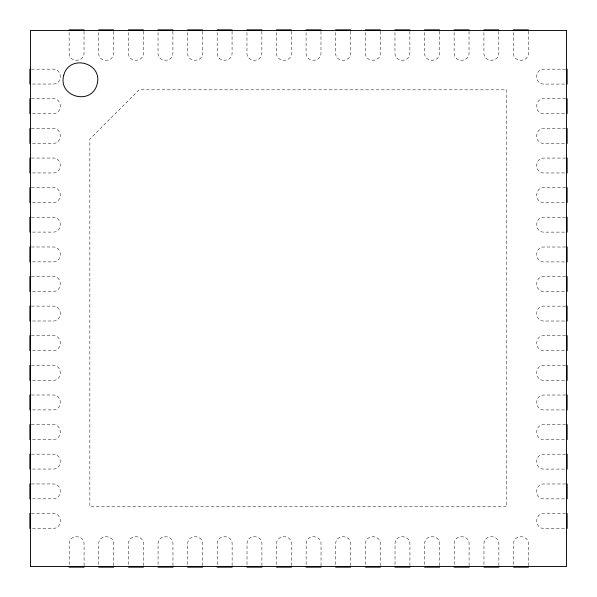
<?xml version="1.0" encoding="UTF-8"?>
<svg xmlns="http://www.w3.org/2000/svg" width="597" height="597" viewBox="0 0 597 597"><rect width="100%" height="100%" fill="white"/><g stroke="black" fill="none" stroke-linecap="round" stroke-linejoin="round"><path stroke-width="0.45" stroke-dasharray="2.98 2.24" d="M31.372 69.155L53.096 69.155C62.663 68.789 62.663 84.408 53.096 84.043L31.372 84.043M565.628 69.177L543.904 69.177C534.337 68.819 534.337 84.431 543.904 84.073L565.628 84.073M31.372 98.706L53.096 98.706C62.663 98.348 62.663 113.96 53.096 113.602L31.372 113.602M565.628 98.736L543.904 98.736C534.337 98.371 534.337 113.99 543.904 113.624L565.628 113.624M31.372 128.489L53.096 128.489C62.663 128.131 62.663 143.743 53.096 143.377L31.372 143.377M565.628 128.519L543.904 128.519C534.337 128.154 534.337 143.765 543.904 143.407L565.628 143.407M31.372 158.041L53.096 158.041C62.663 157.683 62.663 173.294 53.096 172.936L31.372 172.936M565.628 158.071L543.904 158.071C534.337 157.705 534.337 173.324 543.904 172.958L565.628 172.958M31.372 187.652L53.096 187.652C62.663 187.294 62.663 202.905 53.096 202.547L31.372 202.547M565.628 187.682L543.904 187.682C534.337 187.316 534.337 202.935 543.904 202.57L565.628 202.57M31.372 217.211L53.096 217.211C62.663 216.845 62.663 232.464 53.096 232.099L31.372 232.099M565.628 217.233L543.904 217.233C534.337 216.875 534.337 232.487 543.904 232.129L565.628 232.129M31.372 246.986L53.096 246.986C62.663 246.628 62.663 262.24 53.096 261.882L31.372 261.882M565.628 247.016L543.904 247.016C534.337 246.651 534.337 262.27 543.904 261.904L565.628 261.904M31.372 276.545L53.096 276.545C62.663 276.18 62.663 291.799 53.096 291.433L31.372 291.433M565.628 276.568L543.904 276.568C534.337 276.21 534.337 291.821 543.904 291.463L565.628 291.463M31.372 306.112L53.096 306.112C62.663 305.754 62.663 321.365 53.096 321.007L31.372 321.007M565.628 306.142L543.904 306.142C534.337 305.776 534.337 321.395 543.904 321.029L565.628 321.029M31.372 335.663L53.096 335.663C62.663 335.305 62.663 350.917 53.096 350.558L31.372 350.558M565.628 335.693L543.904 335.693C534.337 335.327 534.337 350.946 543.904 350.581L565.628 350.581M31.372 365.446L53.096 365.446C62.663 365.088 62.663 380.699 53.096 380.341L31.372 380.341M565.628 365.476L543.904 365.476C534.337 365.11 534.337 380.729 543.904 380.364L565.628 380.364M31.372 395.005L53.096 395.005C62.663 394.639 62.663 410.258 53.096 409.893L31.372 409.893M565.628 395.027L543.904 395.027C534.337 394.669 534.337 410.281 543.904 409.923L565.628 409.923M31.372 424.616L53.096 424.616C62.663 424.251 62.663 439.87 53.096 439.504L31.372 439.504M565.628 424.639L543.904 424.639C534.337 424.28 534.337 439.892 543.904 439.534L565.628 439.534M31.372 454.168L53.096 454.168C62.663 453.802 62.663 469.421 53.096 469.055L31.372 469.055M565.628 454.19L543.904 454.19C534.337 453.832 534.337 469.443 543.904 469.085L565.628 469.085M31.372 483.951L53.096 483.951C62.663 483.585 62.663 499.204 53.096 498.838L31.372 498.838M565.628 483.973L543.904 483.973C534.337 483.615 534.337 499.226 543.904 498.868L565.628 498.868M31.372 513.502L53.096 513.502C62.663 513.144 62.663 528.755 53.096 528.39L31.372 528.39M565.628 513.532L543.904 513.532C534.337 513.166 534.337 528.778 543.904 528.42L565.628 528.42M528.367 31.35L528.367 53.081C528.726 62.64 513.114 62.64 513.472 53.081L513.472 31.35M528.42 565.65L528.42 543.919C528.785 534.36 513.166 534.36 513.532 543.919L513.532 565.65M498.868 565.65L498.868 543.919C499.226 534.36 483.615 534.36 483.973 543.919L483.973 565.65M498.808 31.35L498.808 53.081C499.174 62.64 483.555 62.64 483.921 53.081L483.921 31.35M469.033 31.35L469.033 53.081C469.391 62.64 453.78 62.64 454.138 53.081L454.138 31.35M469.085 565.65L469.085 543.919C469.443 534.36 453.832 534.36 454.198 543.919L454.198 565.65M439.534 565.65L439.534 543.919C439.892 534.36 424.28 534.36 424.639 543.919L424.639 565.65M439.474 31.35L439.474 53.081C439.84 62.64 424.221 62.64 424.586 53.081L424.586 31.35M409.923 565.65L409.923 543.919C410.281 534.36 394.669 534.36 395.027 543.919L395.027 565.65M409.863 31.35L409.863 53.081C410.229 62.64 394.61 62.64 394.975 53.081L394.975 31.35M380.311 31.35L380.311 53.081C380.67 62.64 365.058 62.64 365.424 53.081L365.424 31.35M380.364 565.65L380.364 543.919C380.729 534.36 365.11 534.36 365.476 543.919L365.476 565.65M350.581 565.65L350.581 543.919C350.946 534.36 335.335 534.36 335.693 543.919L335.693 565.65M350.529 31.35L350.529 53.081C350.894 62.64 335.275 62.64 335.641 53.081L335.641 31.35M320.977 31.35L320.977 53.081C321.335 62.64 305.724 62.64 306.082 53.081L306.082 31.35M321.029 565.65L321.029 543.919C321.395 534.36 305.776 534.36 306.142 543.919L306.142 565.65M291.403 31.35L291.403 53.081C291.769 62.64 276.157 62.64 276.515 53.081L276.515 31.35M291.463 565.65L291.463 543.919C291.821 534.36 276.21 534.36 276.568 543.919L276.568 565.65M261.904 565.65L261.904 543.919C262.27 534.36 246.658 534.36 247.016 543.919L247.016 565.65M261.852 31.35L261.852 53.081C262.217 62.64 246.598 62.64 246.964 53.081L246.964 31.35M232.069 31.35L232.069 53.081C232.434 62.64 216.815 62.64 217.181 53.081L217.181 31.35M232.129 565.65L232.129 543.919C232.487 534.36 216.875 534.36 217.233 543.919L217.233 565.65M202.57 565.65L202.57 543.919C202.935 534.36 187.316 534.36 187.682 543.919L187.682 565.65M202.517 31.35L202.517 53.081C202.883 62.64 187.264 62.64 187.63 53.081L187.63 31.35M172.958 565.65L172.958 543.919C173.324 534.36 157.705 534.36 158.071 543.919L158.071 565.65M172.906 31.35L172.906 53.081C173.272 62.64 157.653 62.64 158.018 53.081L158.018 31.35M143.407 565.65L143.407 543.919C143.773 534.36 128.154 534.36 128.519 543.919L128.519 565.65M143.355 31.35L143.355 53.081C143.713 62.64 128.101 62.64 128.459 53.081L128.459 31.35M113.572 31.35L113.572 53.081C113.93 62.64 98.318 62.64 98.684 53.081L98.684 31.35M113.624 565.65L113.624 543.919C113.99 534.36 98.371 534.36 98.736 543.919L98.736 565.65M84.073 565.65L84.073 543.919C84.431 534.36 68.819 534.36 69.185 543.919L69.185 565.65M84.02 31.35L84.02 53.081C84.378 62.64 68.767 62.64 69.125 53.081L69.125 31.35M139.056 89.819L89.849 139.026L89.849 506.756L506.786 506.756L506.786 89.819L139.056 89.819"/><path stroke-width="0.9" d="M30.462 69.155L29.872 69.155L29.872 84.043L30.462 84.043M566.538 69.177L567.128 69.177L567.128 84.073L566.538 84.073M30.462 98.706L29.872 98.706L29.872 113.602L30.462 113.602M566.538 98.736L567.128 98.736L567.128 113.624L566.538 113.624M30.462 128.489L29.872 128.489L29.872 143.377L30.462 143.377M566.538 128.519L567.128 128.519L567.128 143.407L566.538 143.407M30.462 158.041L29.872 158.041L29.872 172.936L30.462 172.936M566.538 158.071L567.128 158.071L567.128 172.958L566.538 172.958M30.462 187.652L29.872 187.652L29.872 202.547L30.462 202.547M566.538 187.682L567.128 187.682L567.128 202.57L566.538 202.57M30.462 217.211L29.872 217.211L29.872 232.099L30.462 232.099M566.538 217.233L567.128 217.233L567.128 232.129L566.538 232.129M30.462 246.986L29.872 246.986L29.872 261.882L30.462 261.882M566.538 247.016L567.128 247.016L567.128 261.904L566.538 261.904M30.462 276.545L29.872 276.545L29.872 291.433L30.462 291.433M566.538 276.568L567.128 276.568L567.128 291.463L566.538 291.463M30.462 306.112L29.872 306.112L29.872 321.007L30.462 321.007M566.538 306.142L567.128 306.142L567.128 321.029L566.538 321.029M30.462 335.663L29.872 335.663L29.872 350.558L30.462 350.558M566.538 335.693L567.128 335.693L567.128 350.581L566.538 350.581M30.462 365.446L29.872 365.446L29.872 380.341L30.462 380.341M566.538 365.476L567.128 365.476L567.128 380.364L566.538 380.364M30.462 395.005L29.872 395.005L29.872 409.893L30.462 409.893M566.538 395.027L567.128 395.027L567.128 409.923L566.538 409.923M30.462 424.616L29.872 424.616L29.872 439.504L30.462 439.504M566.538 424.639L567.128 424.639L567.128 439.534L566.538 439.534M30.462 454.168L29.872 454.168L29.872 469.055L30.462 469.055M566.538 454.19L567.128 454.19L567.128 469.085L566.538 469.085M30.462 483.951L29.872 483.951L29.872 498.838L30.462 498.838M566.538 483.973L567.128 483.973L567.128 498.868L566.538 498.868M30.462 513.502L29.872 513.502L29.872 528.39L30.462 528.39M566.538 513.532L567.128 513.532L567.128 528.42L566.538 528.42M528.367 30.447L528.367 29.85L513.472 29.85L513.472 30.447M528.42 566.553L528.42 567.15L513.532 567.15L513.532 566.553M498.868 566.553L498.868 567.15L483.973 567.15L483.973 566.553M498.808 30.447L498.808 29.85L483.921 29.85L483.921 30.447M469.033 30.447L469.033 29.85L454.138 29.85L454.138 30.447M469.085 566.553L469.085 567.15L454.198 567.15L454.198 566.553M439.534 566.553L439.534 567.15L424.639 567.15L424.639 566.553M439.474 30.447L439.474 29.85L424.586 29.85L424.586 30.447M409.923 566.553L409.923 567.15L395.027 567.15L395.027 566.553M409.863 30.447L409.863 29.85L394.975 29.85L394.975 30.447M380.311 30.447L380.311 29.85L365.424 29.85L365.424 30.447M380.364 566.553L380.364 567.15L365.476 567.15L365.476 566.553M350.581 566.553L350.581 567.15L335.693 567.15L335.693 566.553M350.529 30.447L350.529 29.85L335.641 29.85L335.641 30.447M320.977 30.447L320.977 29.85L306.082 29.85L306.082 30.447M321.029 566.553L321.029 567.15L306.142 567.15L306.142 566.553M291.403 30.447L291.403 29.85L276.515 29.85L276.515 30.447M291.463 566.553L291.463 567.15L276.568 567.15L276.568 566.553M261.904 566.553L261.904 567.15L247.016 567.15L247.016 566.553M261.852 30.447L261.852 29.85L246.964 29.85L246.964 30.447M232.069 30.447L232.069 29.85L217.181 29.85L217.181 30.447M232.129 566.553L232.129 567.15L217.233 567.15L217.233 566.553M202.57 566.553L202.57 567.15L187.682 567.15L187.682 566.553M202.517 30.447L202.517 29.85L187.63 29.85L187.63 30.447M172.958 566.553L172.958 567.15L158.071 567.15L158.071 566.553M172.906 30.447L172.906 29.85L158.018 29.85L158.018 30.447M143.407 566.553L143.407 567.15L128.519 567.15L128.519 566.553M143.355 30.447L143.355 29.85L128.459 29.85L128.459 30.447M113.572 30.447L113.572 29.85L98.684 29.85L98.684 30.447M113.624 566.553L113.624 567.15L98.736 567.15L98.736 566.553M84.073 566.553L84.073 567.15L69.185 567.15L69.185 566.553M84.02 30.447L84.02 29.85L69.125 29.85L69.125 30.447M63.73 75.326C57.708 96.93 91.52 105.99 97.102 84.274C103.124 62.67 69.319 53.611 63.73 75.326M566.531 30.484L30.462 30.484L30.462 566.553L566.531 566.553L566.531 30.484"/></g></svg>
